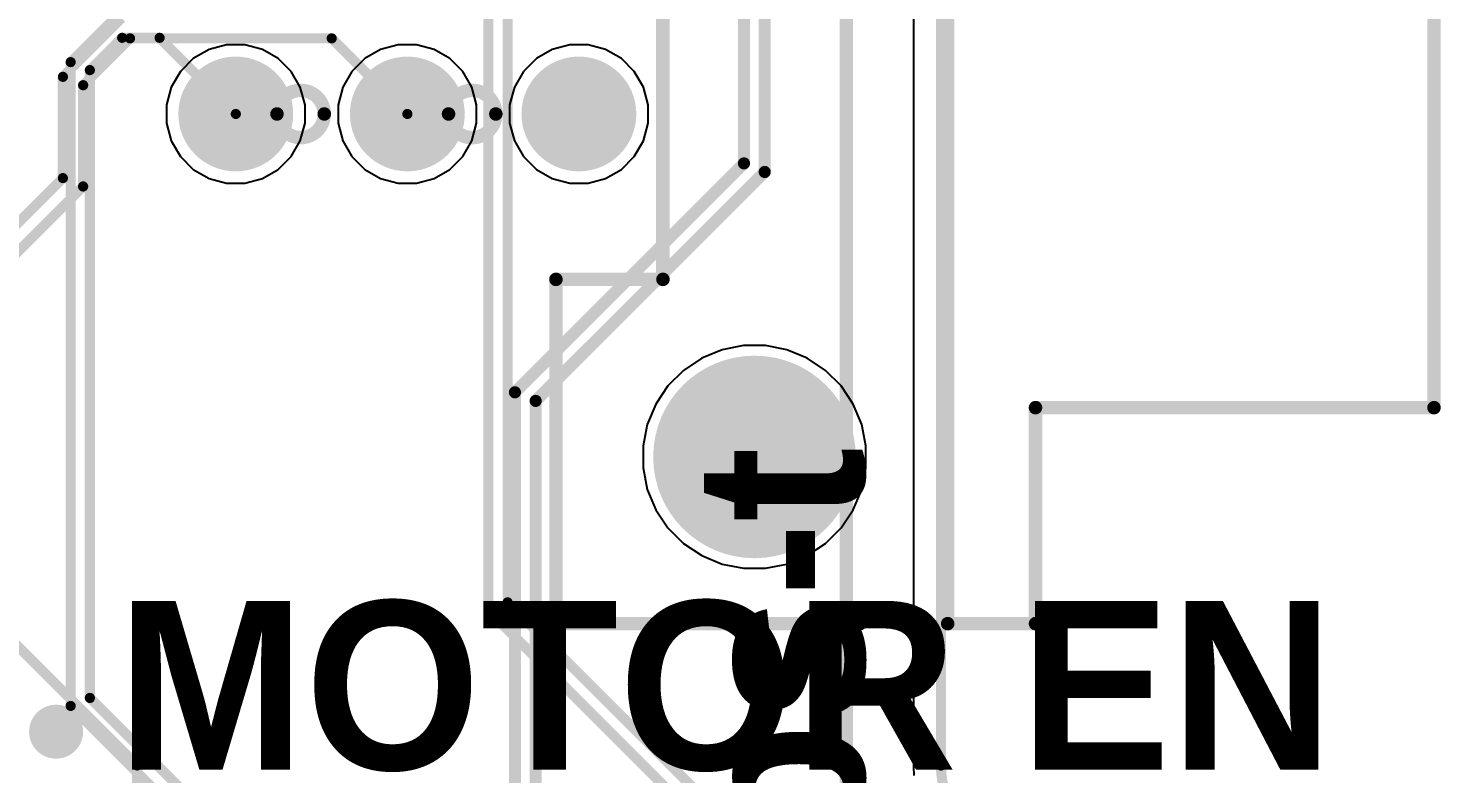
# Model space of a CAD drawing. Header units: inches. Extents: x 0 to 110, y 0 to 95.
# Drawn here: x 87.89 to 108.8, y 18.68 to 29.72 of the extents above; entities that cross this region are included whole.
import ezdxf

# ---------------------------------------------------------------- set-up
doc = ezdxf.new("R2010")
doc.units = ezdxf.units.IN
for name, color, linetype in [('Board Shape', 56, 'Continuous'), ('Bottom Layer', 5, 'Continuous'), ('Bottom Solder', 6, 'Continuous'), ('Int1', 16, 'Continuous'), ('Int2', 76, 'Continuous'), ('Mechanical 13', 56, 'Continuous'), ('Mechanical1', 6, 'Continuous'), ('Multi-Layer', 9, 'Continuous'), ('Pad Holes', 156, 'Continuous'), ('Top Layer', 1, 'Continuous'), ('Top Overlay', 2, 'Continuous'), ('Top Solder', 216, 'Continuous')]:
    doc.layers.add(name, color=color, linetype=linetype)
doc.styles.add('Century Gothic_Bold', font='', dxfattribs={"height": 0.2})
doc.styles.get('Century Gothic_Bold').set_extended_font_data('Century Gothic', bold=True)

# ---------------------------------------------------------------- blocks, each defined once
blk = doc.blocks.new('DIN41612_48_3_____________________1033')
at = {"layer": 'Bottom Layer'}
h = blk.add_hatch(color=5, dxfattribs=at)
edge = h.paths.add_edge_path()
edge.add_arc((-19.05, 10.54), 0.825, 0, 360)
h = blk.add_hatch(color=5, dxfattribs=at)
edge = h.paths.add_edge_path()
edge.add_arc((-19.05, 8), 0.825, 0, 360)
h = blk.add_hatch(color=5, dxfattribs=at)
edge = h.paths.add_edge_path()
edge.add_arc((-19.05, 5.46), 0.825, 0, 360)
at = {"layer": 'Bottom Solder'}
h = blk.add_hatch(color=6, dxfattribs=at)
edge = h.paths.add_edge_path()
edge.add_arc((-19.05, 10.54), 0.85, 0, 360)
h = blk.add_hatch(color=6, dxfattribs=at)
edge = h.paths.add_edge_path()
edge.add_arc((-19.05, 8), 0.85, 0, 360)
h = blk.add_hatch(color=6, dxfattribs=at)
edge = h.paths.add_edge_path()
edge.add_arc((-19.05, 5.46), 0.85, 0, 360)
h = blk.add_hatch(color=6, dxfattribs=at)
edge = h.paths.add_edge_path()
edge.add_arc((-24.13, 2.86), 1.5, 0, 360)
at = {"layer": 'Int1'}
h = blk.add_hatch(color=16, dxfattribs=at)
edge = h.paths.add_edge_path()
edge.add_arc((-19.05, 10.54), 0.825, 0, 360)
h = blk.add_hatch(color=16, dxfattribs=at)
edge = h.paths.add_edge_path()
edge.add_arc((-19.05, 8), 0.825, 0, 360)
h = blk.add_hatch(color=16, dxfattribs=at)
edge = h.paths.add_edge_path()
edge.add_arc((-19.05, 5.46), 0.825, 0, 360)
at = {"layer": 'Int2'}
h = blk.add_hatch(color=76, dxfattribs=at)
edge = h.paths.add_edge_path()
edge.add_arc((-19.05, 10.54), 0.825, 0, 360)
h = blk.add_hatch(color=76, dxfattribs=at)
edge = h.paths.add_edge_path()
edge.add_arc((-19.05, 8), 0.825, 0, 360)
h = blk.add_hatch(color=76, dxfattribs=at)
edge = h.paths.add_edge_path()
edge.add_arc((-19.05, 5.46), 0.825, 0, 360)
at = {"layer": 'Multi-Layer'}
h = blk.add_hatch(color=9, dxfattribs=at)
edge = h.paths.add_edge_path()
edge.add_arc((-19.05, 10.54), 0.825, 0, 360)
h = blk.add_hatch(color=9, dxfattribs=at)
edge = h.paths.add_edge_path()
edge.add_arc((-19.05, 8), 0.825, 0, 360)
h = blk.add_hatch(color=9, dxfattribs=at)
edge = h.paths.add_edge_path()
edge.add_arc((-19.05, 5.46), 0.825, 0, 360)
at = {"layer": 'Pad Holes'}
h = blk.add_hatch(color=7, dxfattribs=at)
edge = h.paths.add_edge_path()
edge.add_arc((-19.05, 10.54), 0.5, 0, 360)
h = blk.add_hatch(color=7, dxfattribs=at)
edge = h.paths.add_edge_path()
edge.add_arc((-19.05, 8), 0.5, 0, 360)
h = blk.add_hatch(color=7, dxfattribs=at)
edge = h.paths.add_edge_path()
edge.add_arc((-19.05, 5.46), 0.5, 0, 360)
h = blk.add_hatch(color=7, dxfattribs=at)
edge = h.paths.add_edge_path()
edge.add_arc((-24.13, 2.86), 1.4, 0, 360)
at = {"layer": 'Top Layer'}
h = blk.add_hatch(color=1, dxfattribs=at)
edge = h.paths.add_edge_path()
edge.add_arc((-19.05, 10.54), 0.825, 0, 360)
h = blk.add_hatch(color=1, dxfattribs=at)
edge = h.paths.add_edge_path()
edge.add_arc((-19.05, 8), 0.825, 0, 360)
h = blk.add_hatch(color=1, dxfattribs=at)
edge = h.paths.add_edge_path()
edge.add_arc((-19.05, 5.46), 0.825, 0, 360)
at = {"layer": 'Top Solder'}
h = blk.add_hatch(color=216, dxfattribs=at)
edge = h.paths.add_edge_path()
edge.add_arc((-19.05, 10.54), 0.85, 0, 360)
h = blk.add_hatch(color=216, dxfattribs=at)
edge = h.paths.add_edge_path()
edge.add_arc((-19.05, 8), 0.85, 0, 360)
h = blk.add_hatch(color=216, dxfattribs=at)
edge = h.paths.add_edge_path()
edge.add_arc((-19.05, 5.46), 0.85, 0, 360)
h = blk.add_hatch(color=216, dxfattribs=at)
edge = h.paths.add_edge_path()
edge.add_arc((-24.13, 2.86), 1.5, 0, 360)
at = {"layer": 'Mechanical 13'}
for points in [[(-26.6, 0, 0.2, 0.2, 0), (36, 0, 0.2, 0.2, 0)], [(-26.6, 0, 0.2, 0.2, 0), (-26.6, -1.3, 0.2, 0.2, 0)], [(-26.6, -1.3, 0.2, 0.2, 0), (-23.4, -1.3, 0.2, 0.2, 0)], [(-23.4, -1.3, 0.2, 0.2, 0), (-23.4, -7.2, 0.2, 0.2, 0)], [(-23.4, -7.2, 0.2, 0.2, 0), (23.4, -7.2, 0.2, 0.2, 0)]]:
    blk.add_lwpolyline(points, format="xyseb", dxfattribs=at)
for points in [[(-26.65, 0, 0.1, 0.1, 1), (-26.55, 0, 0.1, 0.1, 1)], [(-26.65, 0, 0.1, 0.1, 1), (-26.55, 0, 0.1, 0.1, 1)], [(-26.65, -1.3, 0.1, 0.1, 1), (-26.55, -1.3, 0.1, 0.1, 1)], [(-26.65, -1.3, 0.1, 0.1, 1), (-26.55, -1.3, 0.1, 0.1, 1)], [(-23.45, -1.3, 0.1, 0.1, 1), (-23.35, -1.3, 0.1, 0.1, 1)], [(-23.45, -1.3, 0.1, 0.1, 1), (-23.35, -1.3, 0.1, 0.1, 1)], [(-23.45, -7.2, 0.1, 0.1, 1), (-23.35, -7.2, 0.1, 0.1, 1)], [(-23.45, -7.2, 0.1, 0.1, 1), (-23.35, -7.2, 0.1, 0.1, 1)]]:
    blk.add_lwpolyline(points, format="xyseb", close=True, dxfattribs=at)
at = {"layer": 'Top Overlay'}
for points in [[(-26.6, 5.8, 0.2, 0.2, 0), (-26.6, 1.3, 0.2, 0.2, 0)], [(-26.6, 5.8, 0.2, 0.2, 0), (-21.5, 5.8, 0.2, 0.2, 0)], [(-21.5, 5.8, 0.2, 0.2, 0), (-21.5, 4.216, 0.2, 0.2, 0)], [(21.5, 4.226, 0.2, 0.2, 0), (-21.5, 4.216, 0.2, 0.2, 0)]]:
    blk.add_lwpolyline(points, format="xyseb", dxfattribs=at)
for points in [[(-26.65, 5.8, 0.1, 0.1, 1), (-26.55, 5.8, 0.1, 0.1, 1)], [(-26.65, 5.8, 0.1, 0.1, 1), (-26.55, 5.8, 0.1, 0.1, 1)], [(-21.55, 5.8, 0.1, 0.1, 1), (-21.45, 5.8, 0.1, 0.1, 1)], [(-21.55, 5.8, 0.1, 0.1, 1), (-21.45, 5.8, 0.1, 0.1, 1)], [(-21.55, 4.216, 0.1, 0.1, 1), (-21.45, 4.216, 0.1, 0.1, 1)], [(-21.55, 4.216, 0.1, 0.1, 1), (-21.45, 4.216, 0.1, 0.1, 1)], [(-26.65, 1.3, 0.1, 0.1, 1), (-26.55, 1.3, 0.1, 0.1, 1)]]:
    blk.add_lwpolyline(points, format="xyseb", close=True, dxfattribs=at)
blk = doc.blocks.new('RPI_1037')
at = {"layer": 'Mechanical 13'}
for points in [[(-43.2, 23, 0.4, 0.4, 1), (-43.6, 23, 0.4, 0.4, 1)], [(-43.7, 23, 0.2, 0.2, 1), (-43.5, 23, 0.2, 0.2, 1)], [(-43.3, 23, 0.2, 0.2, 1), (-43.1, 23, 0.2, 0.2, 1)]]:
    blk.add_lwpolyline(points, format="xyseb", close=True, dxfattribs=at)
at = {"layer": 'Top Overlay'}
for points in [[(-43.2, 23, 0.4, 0.4, 1), (-43.6, 23, 0.4, 0.4, 1)], [(-43.7, 23, 0.2, 0.2, 1), (-43.5, 23, 0.2, 0.2, 1)], [(-43.3, 23, 0.2, 0.2, 1), (-43.1, 23, 0.2, 0.2, 1)]]:
    blk.add_lwpolyline(points, format="xyseb", close=True, dxfattribs=at)

msp = doc.modelspace()

# ---------------------------------------------------------------- linework, layer by layer
at = {"layer": 'Board Shape'}
for points in [[(101.4, 18.8, 0.15, 0.15, 0), (101.4, 76.2, 0.15, 0.15, 0)], [(102.7, 17.5, 0.15, 0.15, -0.414214), (101.4, 18.8, 0.15, 0.15, 0)]]:
    msp.add_lwpolyline(points, format="xyseb", dxfattribs=at)
msp.add_lwpolyline([(101.362, 18.8, 0.075, 0.075, 1), (101.438, 18.8, 0.075, 0.075, 1)], format="xyseb", close=True, dxfattribs=at)
msp.add_lwpolyline([(101.362, 18.8, 0.075, 0.075, 1), (101.438, 18.8, 0.075, 0.075, 1)], format="xyseb", close=True, dxfattribs=at)
at = {"layer": 'Bottom Layer'}
for points in [[(94.7, 21.098, 0.15, 0.15, 0), (94.7, 34.1, 0.15, 0.15, 0)], [(94.984, 21.216, 0.15, 0.15, 0), (94.984, 34.218, 0.15, 0.15, 0)], [(88.516, 29.218, 0.15, 0.15, 0), (89.16, 29.862, 0.15, 0.15, 0)], [(88.8, 29.1, 0.15, 0.15, 0), (89.278, 29.578, 0.15, 0.15, 0)], [(89.278, 29.578, 0.15, 0.15, 0), (89.832, 29.578, 0.15, 0.15, 0)], [(89.832, 29.578, 0.15, 0.15, 0), (90.96, 28.45, 0.15, 0.15, 0)], [(88.516, 19.682, 0.15, 0.15, 0), (88.516, 29.218, 0.15, 0.15, 0)], [(88.8, 19.8, 0.15, 0.15, 0), (88.8, 29.1, 0.15, 0.15, 0)], [(94.7, 21.098, 0.15, 0.15, 0), (100.198, 15.6, 0.15, 0.15, 0)], [(94.984, 21.216, 0.15, 0.15, 0), (100.316, 15.884, 0.15, 0.15, 0)], [(88.8, 19.8, 0.15, 0.15, 0), (96.508, 12.092, 0.15, 0.15, 0)], [(88.516, 19.682, 0.15, 0.15, 0), (96.39, 11.808, 0.15, 0.15, 0)]]:
    msp.add_lwpolyline(points, format="xyseb", dxfattribs=at)
for points in [[(89.24, 29.578, 0.075, 0.075, 1), (89.315, 29.578, 0.075, 0.075, 1)], [(89.24, 29.578, 0.075, 0.075, 1), (89.315, 29.578, 0.075, 0.075, 1)], [(89.795, 29.578, 0.075, 0.075, 1), (89.87, 29.578, 0.075, 0.075, 1)], [(89.795, 29.578, 0.075, 0.075, 1), (89.87, 29.578, 0.075, 0.075, 1)], [(88.478, 29.218, 0.075, 0.075, 1), (88.553, 29.218, 0.075, 0.075, 1)], [(88.478, 29.218, 0.075, 0.075, 1), (88.553, 29.218, 0.075, 0.075, 1)], [(88.762, 29.1, 0.075, 0.075, 1), (88.838, 29.1, 0.075, 0.075, 1)], [(88.762, 29.1, 0.075, 0.075, 1), (88.838, 29.1, 0.075, 0.075, 1)], [(90.923, 28.45, 0.075, 0.075, 1), (90.998, 28.45, 0.075, 0.075, 1)], [(94.663, 21.098, 0.075, 0.075, 1), (94.738, 21.098, 0.075, 0.075, 1)], [(94.663, 21.098, 0.075, 0.075, 1), (94.738, 21.098, 0.075, 0.075, 1)], [(94.947, 21.216, 0.075, 0.075, 1), (95.022, 21.216, 0.075, 0.075, 1)], [(94.947, 21.216, 0.075, 0.075, 1), (95.022, 21.216, 0.075, 0.075, 1)], [(88.762, 19.8, 0.075, 0.075, 1), (88.838, 19.8, 0.075, 0.075, 1)], [(88.762, 19.8, 0.075, 0.075, 1), (88.838, 19.8, 0.075, 0.075, 1)], [(88.478, 19.682, 0.075, 0.075, 1), (88.553, 19.682, 0.075, 0.075, 1)], [(88.478, 19.682, 0.075, 0.075, 1), (88.553, 19.682, 0.075, 0.075, 1)]]:
    msp.add_lwpolyline(points, format="xyseb", close=True, dxfattribs=at)
at = {"layer": 'Int1'}
for p, q in [((100.992, 76.2), (100.992, 18.8)), ((90.564, 29.405), (90.331, 29.27)), ((90.825, 29.475), (90.564, 29.405)), ((91.095, 29.475), (90.825, 29.475)), ((91.356, 29.405), (91.095, 29.475)), ((91.589, 29.27), (91.356, 29.405)), ((93.104, 29.405), (92.871, 29.27)), ((93.365, 29.475), (93.104, 29.405)), ((93.635, 29.475), (93.365, 29.475)), ((93.896, 29.405), (93.635, 29.475)), ((94.129, 29.27), (93.896, 29.405)), ((95.644, 29.405), (95.411, 29.27)), ((95.905, 29.475), (95.644, 29.405)), ((96.175, 29.475), (95.905, 29.475)), ((96.436, 29.405), (96.175, 29.475)), ((96.669, 29.27), (96.436, 29.405)), ((90.14, 29.079), (90.005, 28.846)), ((90.331, 29.27), (90.14, 29.079)), ((91.78, 29.079), (91.589, 29.27)), ((91.915, 28.846), (91.78, 29.079)), ((92.68, 29.079), (92.545, 28.846)), ((92.871, 29.27), (92.68, 29.079)), ((94.32, 29.079), (94.129, 29.27)), ((94.455, 28.846), (94.32, 29.079)), ((95.22, 29.079), (95.085, 28.846)), ((95.411, 29.27), (95.22, 29.079)), ((96.86, 29.079), (96.669, 29.27)), ((96.995, 28.846), (96.86, 29.079)), ((90.005, 28.846), (89.935, 28.585)), ((91.985, 28.585), (91.915, 28.846)), ((92.545, 28.846), (92.475, 28.585)), ((94.525, 28.585), (94.455, 28.846)), ((95.085, 28.846), (95.015, 28.585)), ((97.065, 28.585), (96.995, 28.846)), ((89.935, 28.585), (89.935, 28.315)), ((91.985, 28.315), (91.985, 28.585)), ((92.475, 28.585), (92.475, 28.315)), ((94.525, 28.315), (94.525, 28.585)), ((95.015, 28.585), (95.015, 28.315)), ((97.065, 28.315), (97.065, 28.585)), ((89.935, 28.315), (90.005, 28.054)), ((91.915, 28.054), (91.985, 28.315)), ((92.475, 28.315), (92.545, 28.054)), ((94.455, 28.054), (94.525, 28.315)), ((95.015, 28.315), (95.085, 28.054)), ((96.995, 28.054), (97.065, 28.315)), ((90.005, 28.054), (90.14, 27.821)), ((91.78, 27.821), (91.915, 28.054)), ((92.545, 28.054), (92.68, 27.821)), ((94.32, 27.821), (94.455, 28.054)), ((95.085, 28.054), (95.22, 27.821)), ((96.86, 27.821), (96.995, 28.054)), ((90.14, 27.821), (90.331, 27.63)), ((91.589, 27.63), (91.78, 27.821)), ((92.68, 27.821), (92.871, 27.63)), ((94.129, 27.63), (94.32, 27.821)), ((95.22, 27.821), (95.411, 27.63)), ((96.669, 27.63), (96.86, 27.821)), ((90.331, 27.63), (90.564, 27.495)), ((91.356, 27.495), (91.589, 27.63)), ((92.871, 27.63), (93.104, 27.495)), ((93.896, 27.495), (94.129, 27.63)), ((95.411, 27.63), (95.644, 27.495)), ((96.436, 27.495), (96.669, 27.63)), ((90.564, 27.495), (90.825, 27.425)), ((90.825, 27.425), (91.095, 27.425)), ((91.095, 27.425), (91.356, 27.495)), ((93.104, 27.495), (93.365, 27.425)), ((93.365, 27.425), (93.635, 27.425)), ((93.635, 27.425), (93.896, 27.495)), ((95.644, 27.495), (95.905, 27.425)), ((95.905, 27.425), (96.175, 27.425)), ((96.175, 27.425), (96.436, 27.495)), ((98.159, 24.957), (97.858, 24.832)), ((98.477, 25.02), (98.159, 24.957)), ((98.803, 25.02), (98.477, 25.02)), ((99.121, 24.957), (98.803, 25.02)), ((99.422, 24.832), (99.121, 24.957)), ((97.858, 24.832), (97.588, 24.652)), ((99.692, 24.652), (99.422, 24.832)), ((97.588, 24.652), (97.358, 24.422)), ((99.922, 24.422), (99.692, 24.652)), ((97.358, 24.422), (97.178, 24.152)), ((100.102, 24.152), (99.922, 24.422)), ((97.178, 24.152), (97.053, 23.851)), ((100.227, 23.851), (100.102, 24.152)), ((97.053, 23.851), (96.99, 23.533)), ((100.29, 23.533), (100.227, 23.851)), ((96.99, 23.533), (96.99, 23.207)), ((100.29, 23.207), (100.29, 23.533)), ((96.99, 23.207), (97.053, 22.889)), ((100.227, 22.889), (100.29, 23.207)), ((97.053, 22.889), (97.178, 22.588)), ((100.102, 22.588), (100.227, 22.889)), ((97.178, 22.588), (97.358, 22.318)), ((99.922, 22.318), (100.102, 22.588)), ((97.358, 22.318), (97.588, 22.088)), ((99.692, 22.088), (99.922, 22.318)), ((97.588, 22.088), (97.858, 21.908)), ((99.422, 21.908), (99.692, 22.088)), ((97.858, 21.908), (98.159, 21.783)), ((98.159, 21.783), (98.477, 21.72)), ((98.803, 21.72), (99.121, 21.783)), ((99.121, 21.783), (99.422, 21.908)), ((98.477, 21.72), (98.803, 21.72)), ((100.992, 18.8), (100.994, 18.79)), ((100.994, 18.79), (100.993, 18.78)), ((100.993, 18.78), (100.999, 18.653))]:
    msp.add_line(p, q, dxfattribs=at)
at = {"layer": 'Int2'}
for p, q in [((100.992, 76.2), (100.992, 18.8)), ((90.564, 29.405), (90.331, 29.27)), ((90.825, 29.475), (90.564, 29.405)), ((91.095, 29.475), (90.825, 29.475)), ((91.356, 29.405), (91.095, 29.475)), ((91.589, 29.27), (91.356, 29.405)), ((93.104, 29.405), (92.871, 29.27)), ((93.365, 29.475), (93.104, 29.405)), ((93.635, 29.475), (93.365, 29.475)), ((93.896, 29.405), (93.635, 29.475)), ((94.129, 29.27), (93.896, 29.405)), ((95.644, 29.405), (95.411, 29.27)), ((95.905, 29.475), (95.644, 29.405)), ((96.175, 29.475), (95.905, 29.475)), ((96.436, 29.405), (96.175, 29.475)), ((96.669, 29.27), (96.436, 29.405)), ((90.14, 29.079), (90.005, 28.846)), ((90.331, 29.27), (90.14, 29.079)), ((91.78, 29.079), (91.589, 29.27)), ((91.915, 28.846), (91.78, 29.079)), ((92.68, 29.079), (92.545, 28.846)), ((92.871, 29.27), (92.68, 29.079)), ((94.32, 29.079), (94.129, 29.27)), ((94.455, 28.846), (94.32, 29.079)), ((95.22, 29.079), (95.085, 28.846)), ((95.411, 29.27), (95.22, 29.079)), ((96.86, 29.079), (96.669, 29.27)), ((96.995, 28.846), (96.86, 29.079)), ((90.005, 28.846), (89.935, 28.585)), ((91.985, 28.585), (91.915, 28.846)), ((92.545, 28.846), (92.475, 28.585)), ((94.525, 28.585), (94.455, 28.846)), ((95.085, 28.846), (95.015, 28.585)), ((97.065, 28.585), (96.995, 28.846)), ((89.935, 28.585), (89.935, 28.315)), ((91.985, 28.315), (91.985, 28.585)), ((92.475, 28.585), (92.475, 28.315)), ((94.525, 28.315), (94.525, 28.585)), ((95.015, 28.585), (95.015, 28.315)), ((97.065, 28.315), (97.065, 28.585)), ((89.935, 28.315), (90.005, 28.054)), ((91.915, 28.054), (91.985, 28.315)), ((92.475, 28.315), (92.545, 28.054)), ((94.455, 28.054), (94.525, 28.315)), ((95.015, 28.315), (95.085, 28.054)), ((96.995, 28.054), (97.065, 28.315)), ((90.005, 28.054), (90.14, 27.821)), ((91.78, 27.821), (91.915, 28.054)), ((92.545, 28.054), (92.68, 27.821)), ((94.32, 27.821), (94.455, 28.054)), ((95.085, 28.054), (95.22, 27.821)), ((96.86, 27.821), (96.995, 28.054)), ((90.14, 27.821), (90.331, 27.63)), ((91.589, 27.63), (91.78, 27.821)), ((92.68, 27.821), (92.871, 27.63)), ((94.129, 27.63), (94.32, 27.821)), ((95.22, 27.821), (95.411, 27.63)), ((96.669, 27.63), (96.86, 27.821)), ((90.331, 27.63), (90.564, 27.495)), ((91.356, 27.495), (91.589, 27.63)), ((92.871, 27.63), (93.104, 27.495)), ((93.896, 27.495), (94.129, 27.63)), ((95.411, 27.63), (95.644, 27.495)), ((96.436, 27.495), (96.669, 27.63)), ((90.564, 27.495), (90.825, 27.425)), ((90.825, 27.425), (91.095, 27.425)), ((91.095, 27.425), (91.356, 27.495)), ((93.104, 27.495), (93.365, 27.425)), ((93.365, 27.425), (93.635, 27.425)), ((93.635, 27.425), (93.896, 27.495)), ((95.644, 27.495), (95.905, 27.425)), ((95.905, 27.425), (96.175, 27.425)), ((96.175, 27.425), (96.436, 27.495)), ((98.159, 24.957), (97.858, 24.832)), ((98.477, 25.02), (98.159, 24.957)), ((98.803, 25.02), (98.477, 25.02)), ((99.121, 24.957), (98.803, 25.02)), ((99.422, 24.832), (99.121, 24.957)), ((97.858, 24.832), (97.588, 24.652)), ((99.692, 24.652), (99.422, 24.832)), ((97.588, 24.652), (97.358, 24.422)), ((99.922, 24.422), (99.692, 24.652)), ((97.358, 24.422), (97.178, 24.152)), ((100.102, 24.152), (99.922, 24.422)), ((97.178, 24.152), (97.053, 23.851)), ((100.227, 23.851), (100.102, 24.152)), ((97.053, 23.851), (96.99, 23.533)), ((100.29, 23.533), (100.227, 23.851)), ((96.99, 23.533), (96.99, 23.207)), ((100.29, 23.207), (100.29, 23.533)), ((96.99, 23.207), (97.053, 22.889)), ((100.227, 22.889), (100.29, 23.207)), ((97.053, 22.889), (97.178, 22.588)), ((100.102, 22.588), (100.227, 22.889)), ((97.178, 22.588), (97.358, 22.318)), ((99.922, 22.318), (100.102, 22.588)), ((97.358, 22.318), (97.588, 22.088)), ((99.692, 22.088), (99.922, 22.318)), ((97.588, 22.088), (97.858, 21.908)), ((99.422, 21.908), (99.692, 22.088)), ((97.858, 21.908), (98.159, 21.783)), ((98.159, 21.783), (98.477, 21.72)), ((98.803, 21.72), (99.121, 21.783)), ((99.121, 21.783), (99.422, 21.908)), ((98.477, 21.72), (98.803, 21.72)), ((100.992, 18.8), (100.994, 18.79)), ((100.994, 18.79), (100.993, 18.78)), ((100.993, 18.78), (100.999, 18.653))]:
    msp.add_line(p, q, dxfattribs=at)
at = {"layer": 'Mechanical1'}
msp.add_lwpolyline([(100, 17.5, 0.2, 0.2, 0), (100, 77.5, 0.2, 0.2, 0)], format="xyseb", dxfattribs=at)
for points in [[(92.27, 28.45, 0.2, 0.2, 1), (91.57, 28.45, 0.2, 0.2, 1)], [(94.81, 28.45, 0.2, 0.2, 1), (94.11, 28.45, 0.2, 0.2, 1)], [(91.52, 28.45, 0.1, 0.1, 1), (91.62, 28.45, 0.1, 0.1, 1)], [(92.22, 28.45, 0.1, 0.1, 1), (92.32, 28.45, 0.1, 0.1, 1)], [(94.06, 28.45, 0.1, 0.1, 1), (94.16, 28.45, 0.1, 0.1, 1)], [(94.76, 28.45, 0.1, 0.1, 1), (94.86, 28.45, 0.1, 0.1, 1)]]:
    msp.add_lwpolyline(points, format="xyseb", close=True, dxfattribs=at)
at = {"layer": 'Top Layer'}
for points in [[(98.484, 27.718, 0.18, 0.18, 0), (98.484, 31.777, 0.18, 0.18, 0)], [(98.791, 27.591, 0.18, 0.18, 0), (98.791, 31.777, 0.18, 0.18, 0)], [(88.4, 29, 0.15, 0.15, 0), (89.27, 29.87, 0.15, 0.15, 0)], [(88.7, 28.876, 0.15, 0.15, 0), (89.394, 29.57, 0.15, 0.15, 0)], [(89.394, 29.57, 0.15, 0.15, 0), (92.38, 29.57, 0.15, 0.15, 0)], [(92.38, 29.57, 0.15, 0.15, 0), (93.5, 28.45, 0.15, 0.15, 0)], [(88.4, 27.5, 0.15, 0.15, 0), (88.4, 29, 0.15, 0.15, 0)], [(88.7, 27.376, 0.15, 0.15, 0), (88.7, 28.876, 0.15, 0.15, 0)], [(95.093, 24.327, 0.18, 0.18, 0), (98.484, 27.718, 0.18, 0.18, 0)], [(95.4, 24.2, 0.18, 0.18, 0), (98.791, 27.591, 0.18, 0.18, 0)], [(87.55, 26.65, 0.15, 0.15, 0), (88.4, 27.5, 0.15, 0.15, 0)], [(87.674, 26.35, 0.15, 0.15, 0), (88.7, 27.376, 0.15, 0.15, 0)], [(95.093, 17.423, 0.18, 0.18, 0), (95.093, 24.327, 0.18, 0.18, 0)], [(95.4, 17.296, 0.18, 0.18, 0), (95.4, 24.2, 0.18, 0.18, 0)], [(85.8, 22.5, 0.15, 0.15, 0), (89.5, 18.8, 0.15, 0.15, 0)], [(89.5, 17, 0.15, 0.15, 0), (89.5, 18.8, 0.15, 0.15, 0)]]:
    msp.add_lwpolyline(points, format="xyseb", dxfattribs=at)
for points in [[(89.357, 29.57, 0.075, 0.075, 1), (89.432, 29.57, 0.075, 0.075, 1)], [(89.357, 29.57, 0.075, 0.075, 1), (89.432, 29.57, 0.075, 0.075, 1)], [(92.343, 29.57, 0.075, 0.075, 1), (92.418, 29.57, 0.075, 0.075, 1)], [(92.343, 29.57, 0.075, 0.075, 1), (92.418, 29.57, 0.075, 0.075, 1)], [(88.363, 29, 0.075, 0.075, 1), (88.438, 29, 0.075, 0.075, 1)], [(88.363, 29, 0.075, 0.075, 1), (88.438, 29, 0.075, 0.075, 1)], [(88.662, 28.876, 0.075, 0.075, 1), (88.738, 28.876, 0.075, 0.075, 1)], [(88.662, 28.876, 0.075, 0.075, 1), (88.738, 28.876, 0.075, 0.075, 1)], [(93.463, 28.45, 0.075, 0.075, 1), (93.538, 28.45, 0.075, 0.075, 1)], [(98.439, 27.718, 0.09, 0.09, 1), (98.529, 27.718, 0.09, 0.09, 1)], [(98.439, 27.718, 0.09, 0.09, 1), (98.529, 27.718, 0.09, 0.09, 1)], [(98.746, 27.591, 0.09, 0.09, 1), (98.836, 27.591, 0.09, 0.09, 1)], [(98.746, 27.591, 0.09, 0.09, 1), (98.836, 27.591, 0.09, 0.09, 1)], [(88.363, 27.5, 0.075, 0.075, 1), (88.438, 27.5, 0.075, 0.075, 1)], [(88.363, 27.5, 0.075, 0.075, 1), (88.438, 27.5, 0.075, 0.075, 1)], [(88.662, 27.376, 0.075, 0.075, 1), (88.738, 27.376, 0.075, 0.075, 1)], [(88.662, 27.376, 0.075, 0.075, 1), (88.738, 27.376, 0.075, 0.075, 1)], [(95.048, 24.327, 0.09, 0.09, 1), (95.138, 24.327, 0.09, 0.09, 1)], [(95.048, 24.327, 0.09, 0.09, 1), (95.138, 24.327, 0.09, 0.09, 1)], [(95.355, 24.2, 0.09, 0.09, 1), (95.445, 24.2, 0.09, 0.09, 1)], [(95.355, 24.2, 0.09, 0.09, 1), (95.445, 24.2, 0.09, 0.09, 1)], [(89.462, 18.8, 0.075, 0.075, 1), (89.537, 18.8, 0.075, 0.075, 1)], [(89.462, 18.8, 0.075, 0.075, 1), (89.537, 18.8, 0.075, 0.075, 1)]]:
    msp.add_lwpolyline(points, format="xyseb", close=True, dxfattribs=at)

# ---------------------------------------------------------------- block references
for name, p, rotation in [('DIN41612_48_3_____________________1033', (101.5, 47.5), 90), ('RPI_1037', (44.9, 42.3), 180)]:
    msp.add_blockref(name, p, dxfattribs=dict(rotation=rotation))

# ---------------------------------------------------------------- texts
at = {"layer": 'Top Overlay', "style": 'Century Gothic_Bold'}
for s, rotation, p in [('ETH 100bs-t', 90, (100.263, 4.2)), ('MOTOR EN', 360, (89.2, 18.737))]:
    msp.add_text(s, height=2.5, rotation=rotation, dxfattribs=at).set_placement(p)

doc.saveas('drawing.dxf')
